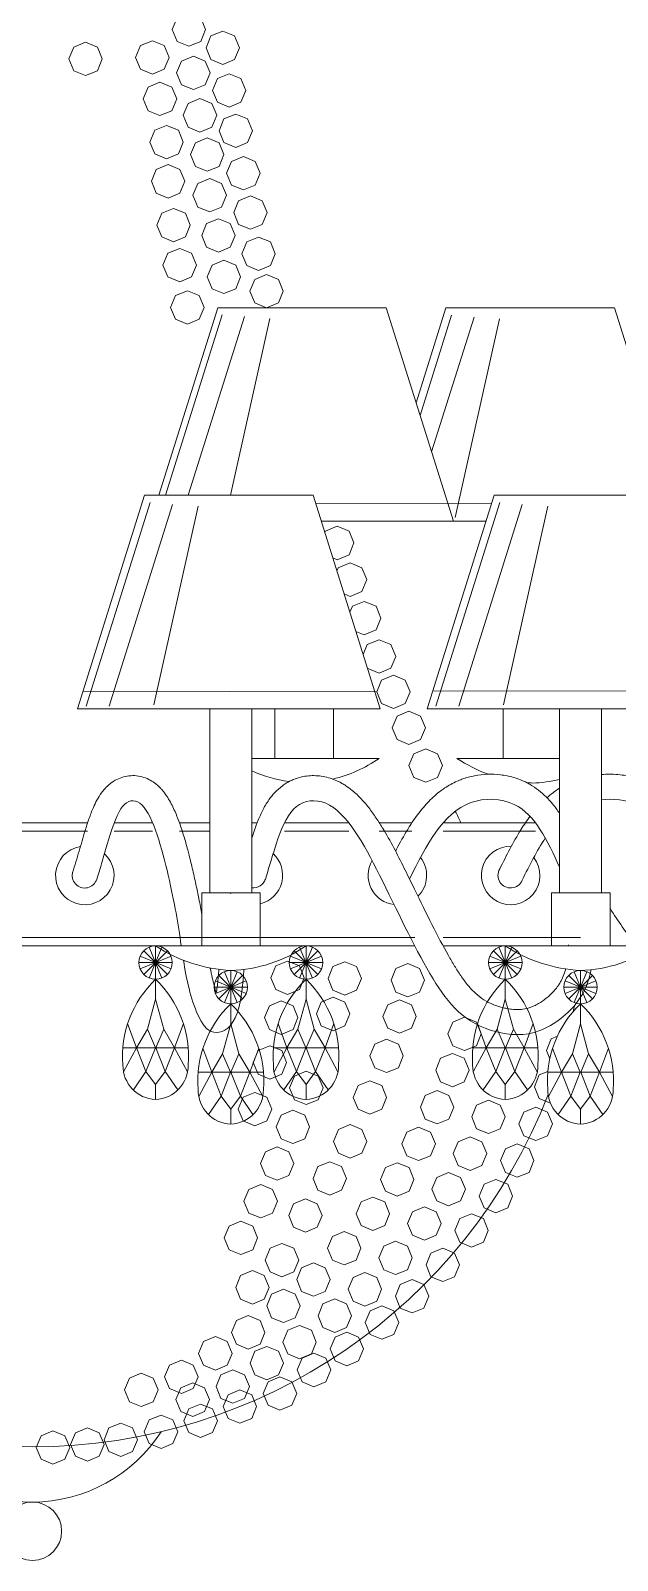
# Model space of a CAD drawing. Header units: inches. Extents: x 193287 to 241687, y 437648 to 550079.
# Drawn here: x 234462.5 to 234532.7, y 462813.8 to 462996.9 of the extents above; entities that cross this region are included whole.
import ezdxf

# ---------------------------------------------------------------- set-up
doc = ezdxf.new("R2010")
doc.units = ezdxf.units.IN
doc.header["$MEASUREMENT"] = 0
doc.linetypes.add('HIDDEN', pattern=[0.375, 0.25, -0.125])
doc.layers.add('CQ SPOT DETAIL DIMENSION', color=9, linetype='Continuous')
doc.layers.add('E-LITE-FIXT-NORM-CEILING', color=3, linetype='Continuous')
doc.layers.add('Glass', color=4, linetype='Continuous', lineweight=0)

# ---------------------------------------------------------------- blocks, each defined once
blk = doc.blocks.new('crystal ch 21')
at = {"layer": 'Glass', "color": 193, "lineweight": 0}
for p, q in [((38475.85, 39559.93), (38455.54, 39624.53)), ((38481.35, 39577.42), (38466.25, 39625.44)), ((38592.27, 39539.23), (38565.39, 39624.71)), ((38603.27, 39539.23), (38576.11, 39625.62)), ((38464.55, 39528.54), (38443.33, 39623.63)), ((38572.06, 39539.23), (38553.19, 39623.82)), ((38441.43, 39438.82), (38420.22, 39533.91)), ((38462.8, 39438.22), (38432.42, 39534.8)), ((38473.77, 39438.3), (38443.13, 39535.71)), ((38447.09, 39535.22), (38531.26, 39535.16)), ((38608.81, 39438.82), (38587.59, 39533.91)), ((38630.17, 39438.22), (38599.8, 39534.8)), ((38641.15, 39438.3), (38610.51, 39535.71)), ((38179.6, 39445.68), (38475.33, 39445.43)), ((38502.08, 39445.09), (38642.71, 39445.43)), ((38433.18, 39312.41), (38447.96, 39318.53)), ((38447.96, 39312.41), (38433.18, 39318.53)), ((38447.96, 39318.53), (38433.18, 39312.41)), ((38433.18, 39318.53), (38447.96, 39312.41)), ((38434.91, 39309.81), (38446.23, 39321.13)), ((38446.23, 39309.81), (38434.91, 39321.13)), ((38446.23, 39321.13), (38434.91, 39309.81)), ((38434.91, 39321.13), (38446.23, 39309.81)), ((38437.51, 39308.08), (38443.63, 39322.86)), ((38443.63, 39308.08), (38437.51, 39322.86)), ((38443.63, 39322.86), (38437.51, 39308.08)), ((38437.51, 39322.86), (38443.63, 39308.08)), ((38440.57, 39307.47), (38440.57, 39323.47)), ((38440.57, 39323.47), (38440.57, 39307.47)), ((38528.56, 39312.41), (38543.34, 39318.53)), ((38543.34, 39312.41), (38528.56, 39318.53)), ((38543.34, 39318.53), (38528.56, 39312.41)), ((38528.56, 39318.53), (38543.34, 39312.41)), ((38530.29, 39309.81), (38541.61, 39321.13)), ((38541.61, 39309.81), (38530.29, 39321.13)), ((38541.61, 39321.13), (38530.29, 39309.81)), ((38530.29, 39321.13), (38541.61, 39309.81)), ((38532.89, 39308.08), (38539.01, 39322.86)), ((38539.01, 39308.08), (38532.89, 39322.86)), ((38539.01, 39322.86), (38532.89, 39308.08)), ((38532.89, 39322.86), (38539.01, 39308.08)), ((38535.95, 39307.47), (38535.95, 39323.47)), ((38535.95, 39323.47), (38535.95, 39307.47)), ((38600.56, 39312.41), (38615.34, 39318.53)), ((38615.34, 39312.41), (38600.56, 39318.53)), ((38615.34, 39318.53), (38600.56, 39312.41)), ((38600.56, 39318.53), (38615.34, 39312.41)), ((38602.29, 39309.81), (38613.61, 39321.13)), ((38613.61, 39309.81), (38602.29, 39321.13)), ((38613.61, 39321.13), (38602.29, 39309.81)), ((38602.29, 39321.13), (38613.61, 39309.81)), ((38604.89, 39308.08), (38611.01, 39322.86)), ((38611.01, 39308.08), (38604.89, 39322.86)), ((38611.01, 39322.86), (38604.89, 39308.08)), ((38604.89, 39322.86), (38611.01, 39308.08)), ((38607.95, 39307.47), (38607.95, 39323.47)), ((38607.95, 39323.47), (38607.95, 39307.47)), ((38398.91, 39298.04), (38410.23, 39309.35)), ((38410.23, 39298.04), (38398.91, 39309.35)), ((38410.23, 39309.35), (38398.91, 39298.04)), ((38398.91, 39309.35), (38410.23, 39298.04)), ((38401.51, 39296.3), (38407.63, 39311.08)), ((38407.63, 39296.3), (38401.51, 39311.08)), ((38407.63, 39311.08), (38401.51, 39296.3)), ((38401.51, 39311.08), (38407.63, 39296.3)), ((38404.57, 39295.69), (38404.57, 39311.69)), ((38404.57, 39311.69), (38404.57, 39295.69)), ((38432.57, 39315.47), (38448.57, 39315.47)), ((38448.57, 39315.47), (38432.57, 39315.47)), ((38527.95, 39315.47), (38543.95, 39315.47)), ((38543.95, 39315.47), (38527.95, 39315.47)), ((38566.29, 39298.04), (38577.61, 39309.35)), ((38577.61, 39298.04), (38566.29, 39309.35)), ((38577.61, 39309.35), (38566.29, 39298.04)), ((38566.29, 39309.35), (38577.61, 39298.04)), ((38568.89, 39296.3), (38575.01, 39311.08)), ((38575.01, 39296.3), (38568.89, 39311.08)), ((38575.01, 39311.08), (38568.89, 39296.3)), ((38568.89, 39311.08), (38575.01, 39296.3)), ((38571.95, 39295.69), (38571.95, 39311.69)), ((38571.95, 39311.69), (38571.95, 39295.69)), ((38599.95, 39315.47), (38615.95, 39315.47)), ((38615.95, 39315.47), (38599.95, 39315.47)), ((38396.57, 39303.69), (38412.57, 39303.69)), ((38412.57, 39303.69), (38396.57, 39303.69)), ((38397.18, 39300.63), (38411.96, 39306.75)), ((38411.96, 39300.63), (38397.18, 39306.75)), ((38411.96, 39306.75), (38397.18, 39300.63)), ((38397.18, 39306.75), (38411.96, 39300.63)), ((38563.95, 39303.69), (38579.95, 39303.69)), ((38579.95, 39303.69), (38563.95, 39303.69)), ((38564.56, 39300.63), (38579.34, 39306.75)), ((38579.34, 39300.63), (38564.56, 39306.75)), ((38579.34, 39306.75), (38564.56, 39300.63)), ((38564.56, 39306.75), (38579.34, 39300.63)), ((38424.83, 39274.7), (38441.58, 39274.7)), ((38456.31, 39274.7), (38439.57, 39274.7)), ((38520.21, 39274.7), (38536.95, 39274.7)), ((38551.69, 39274.7), (38534.94, 39274.7)), ((38592.21, 39274.7), (38608.95, 39274.7)), ((38623.69, 39274.7), (38606.94, 39274.7)), ((38388.83, 39262.92), (38405.58, 39262.92)), ((38420.31, 39262.92), (38403.57, 39262.92)), ((38556.21, 39262.92), (38572.95, 39262.92)), ((38587.69, 39262.92), (38570.94, 39262.92))]:
    blk.add_line(p, q, dxfattribs=at)
for points in [[(38591.99, 39770.16), (38597.65, 39767.82), (38599.99, 39762.16), (38597.65, 39756.5), (38591.99, 39754.16), (38586.33, 39756.5), (38583.99, 39762.16), (38586.33, 39767.82)], [(38575.8, 39761.43), (38581.45, 39759.09), (38583.8, 39753.43), (38581.45, 39747.77), (38575.8, 39745.43), (38570.14, 39747.77), (38567.8, 39753.43), (38570.14, 39759.09)], [(38609.48, 39756.8), (38615.14, 39754.46), (38617.48, 39748.8), (38615.14, 39743.15), (38609.48, 39740.8), (38603.83, 39743.15), (38601.48, 39748.8), (38603.83, 39754.46)], [(38641.47, 39756.14), (38647.12, 39753.79), (38649.47, 39748.14), (38647.12, 39742.48), (38641.47, 39740.14), (38635.81, 39742.48), (38633.47, 39748.14), (38635.81, 39753.79)], [(38589.85, 39749.39), (38595.51, 39747.05), (38597.85, 39741.39), (38595.51, 39735.73), (38589.85, 39733.39), (38584.2, 39735.73), (38581.85, 39741.39), (38584.2, 39747.05)], [(38572.71, 39741.02), (38578.37, 39738.68), (38580.71, 39733.02), (38578.37, 39727.36), (38572.71, 39725.02), (38567.06, 39727.36), (38564.71, 39733.02), (38567.06, 39738.68)], [(38605.83, 39736.97), (38611.48, 39734.63), (38613.83, 39728.97), (38611.48, 39723.31), (38605.83, 39720.97), (38600.17, 39723.31), (38597.83, 39728.97), (38600.17, 39734.63)], [(38586.69, 39729.1), (38592.35, 39726.76), (38594.69, 39721.1), (38592.35, 39715.44), (38586.69, 39713.1), (38581.04, 39715.44), (38578.69, 39721.1), (38581.04, 39726.76)], [(38569.54, 39721.69), (38575.2, 39719.35), (38577.54, 39713.69), (38575.2, 39708.04), (38569.54, 39705.69), (38563.88, 39708.04), (38561.54, 39713.69), (38563.88, 39719.35)], [(38602.68, 39716.28), (38608.33, 39713.94), (38610.68, 39708.28), (38608.33, 39702.63), (38602.68, 39700.28), (38597.02, 39702.63), (38594.68, 39708.28), (38597.02, 39713.94)], [(38583.23, 39710.31), (38588.89, 39707.97), (38591.23, 39702.31), (38588.89, 39696.65), (38583.23, 39694.31), (38577.58, 39696.65), (38575.23, 39702.31), (38577.58, 39707.97)], [(38565.94, 39701.38), (38571.59, 39699.03), (38573.94, 39693.38), (38571.59, 39687.72), (38565.94, 39685.38), (38560.28, 39687.72), (38557.94, 39693.38), (38560.28, 39699.03)], [(38601.94, 39697.51), (38607.6, 39695.17), (38609.94, 39689.51), (38607.6, 39683.85), (38601.94, 39681.51), (38596.28, 39683.85), (38593.94, 39689.51), (38596.28, 39695.17)], [(38582.05, 39690.87), (38587.7, 39688.53), (38590.05, 39682.87), (38587.7, 39677.21), (38582.05, 39674.87), (38576.39, 39677.21), (38574.05, 39682.87), (38576.39, 39688.53)], [(38562.52, 39682.57), (38568.18, 39680.23), (38570.52, 39674.57), (38568.18, 39668.91), (38562.52, 39666.57), (38556.86, 39668.91), (38554.52, 39674.57), (38556.86, 39680.23)], [(38599.36, 39676.53), (38605.02, 39674.18), (38607.36, 39668.53), (38605.02, 39662.87), (38599.36, 39660.53), (38593.7, 39662.87), (38591.36, 39668.53), (38593.7, 39674.18)], [(38577.88, 39671.59), (38583.54, 39669.24), (38585.88, 39663.59), (38583.54, 39657.93), (38577.88, 39655.59), (38572.23, 39657.93), (38569.88, 39663.59), (38572.23, 39669.24)], [(38558.64, 39662.81), (38564.3, 39660.47), (38566.64, 39654.81), (38564.3, 39649.15), (38558.64, 39646.81), (38552.99, 39649.15), (38550.64, 39654.81), (38552.99, 39660.47)], [(38596.41, 39657.38), (38602.07, 39655.04), (38604.41, 39649.38), (38602.07, 39643.73), (38596.41, 39641.38), (38590.76, 39643.73), (38588.41, 39649.38), (38590.76, 39655.04)], [(38575.23, 39651.73), (38580.89, 39649.39), (38583.23, 39643.73), (38580.89, 39638.08), (38575.23, 39635.73), (38569.58, 39638.08), (38567.23, 39643.73), (38569.58, 39649.39)], [(38554.82, 39644.91), (38560.48, 39642.56), (38562.82, 39636.91), (38560.48, 39631.25), (38554.82, 39628.91), (38549.16, 39631.25), (38546.82, 39636.91), (38549.16, 39642.56)], [(38592.73, 39637.14), (38598.39, 39634.79), (38600.73, 39629.14), (38598.39, 39623.48), (38592.73, 39621.14), (38587.07, 39623.48), (38584.73, 39629.14), (38587.07, 39634.79)], [(38494.08, 39453.09), (38499.74, 39450.74), (38502.08, 39445.09), (38499.74, 39439.43), (38494.08, 39437.09), (38488.42, 39439.43), (38486.08, 39445.09), (38488.42, 39450.74)], [(38414.57, 39437.03), (38394.57, 39437.03), (38394.57, 39348.88), (38414.57, 39348.88)], [(38486.73, 39435.85), (38492.39, 39433.51), (38494.73, 39427.85), (38492.39, 39422.2), (38486.73, 39419.85), (38481.08, 39422.2), (38478.73, 39427.85), (38481.08, 39433.51)], [(38581.95, 39437.03), (38561.95, 39437.03), (38561.95, 39348.88), (38581.95, 39348.88)], [(38478.67, 39417.78), (38484.32, 39415.44), (38486.67, 39409.78), (38484.32, 39404.12), (38478.67, 39401.78), (38473.01, 39404.12), (38470.67, 39409.78), (38473.01, 39415.44)], [(38418.46, 39348.88), (38390.46, 39348.88), (38390.46, 39323.47), (38418.46, 39323.47)], [(38585.84, 39348.88), (38557.84, 39348.88), (38557.84, 39323.47), (38585.84, 39323.47)], [(38487.26, 39315.02), (38492.92, 39312.68), (38495.26, 39307.02), (38492.92, 39301.36), (38487.26, 39299.02), (38481.61, 39301.36), (38479.26, 39307.02), (38481.61, 39312.68)], [(38517.39, 39315.86), (38523.05, 39313.51), (38525.39, 39307.86), (38523.05, 39302.2), (38517.39, 39299.86), (38511.73, 39302.2), (38509.39, 39307.86), (38511.73, 39313.51)], [(38544.75, 39316.19), (38550.41, 39313.85), (38552.75, 39308.19), (38550.41, 39302.53), (38544.75, 39300.19), (38539.1, 39302.53), (38536.75, 39308.19), (38539.1, 39313.85)], [(38491.16, 39297.66), (38496.82, 39295.31), (38499.16, 39289.66), (38496.82, 39284), (38491.16, 39281.66), (38485.51, 39284), (38483.16, 39289.66), (38485.51, 39295.31)], [(38522.97, 39298.86), (38528.62, 39296.52), (38530.97, 39290.86), (38528.62, 39285.2), (38522.97, 39282.86), (38517.31, 39285.2), (38514.97, 39290.86), (38517.31, 39296.52)], [(38547.79, 39297.11), (38553.45, 39294.77), (38555.79, 39289.11), (38553.45, 39283.46), (38547.79, 39281.11), (38542.13, 39283.46), (38539.79, 39289.11), (38542.13, 39294.77)], [(38460.07, 39289.31), (38465.73, 39286.96), (38468.07, 39281.31), (38465.73, 39275.65), (38460.07, 39273.31), (38454.42, 39275.65), (38452.07, 39281.31), (38454.42, 39286.96)], [(38497.41, 39278.8), (38503.07, 39276.46), (38505.41, 39270.8), (38503.07, 39265.15), (38497.41, 39262.8), (38491.76, 39265.15), (38489.41, 39270.8), (38491.76, 39276.46)], [(38553.21, 39275.65), (38558.87, 39273.31), (38561.21, 39267.65), (38558.87, 39262), (38553.21, 39259.65), (38547.56, 39262), (38545.21, 39267.65), (38547.56, 39273.31)], [(38465.86, 39271.97), (38471.51, 39269.63), (38473.86, 39263.97), (38471.51, 39258.31), (38465.86, 39255.97), (38460.2, 39258.31), (38457.86, 39263.97), (38460.2, 39269.63)], [(38505.39, 39258.88), (38511.05, 39256.54), (38513.39, 39250.88), (38511.05, 39245.23), (38505.39, 39242.88), (38499.73, 39245.23), (38497.39, 39250.88), (38499.73, 39256.54)], [(38535.8, 39263.47), (38541.46, 39261.12), (38543.8, 39255.47), (38541.46, 39249.81), (38535.8, 39247.47), (38530.14, 39249.81), (38527.8, 39255.47), (38530.14, 39261.12)], [(38473.21, 39254.22), (38478.87, 39251.87), (38481.21, 39246.22), (38478.87, 39240.56), (38473.21, 39238.22), (38467.55, 39240.56), (38465.21, 39246.22), (38467.55, 39251.87)], [(38560.37, 39253.33), (38566.03, 39250.98), (38568.37, 39245.33), (38566.03, 39239.67), (38560.37, 39237.33), (38554.72, 39239.67), (38552.37, 39245.33), (38554.72, 39250.98)], [(38426.02, 39246.25), (38431.68, 39243.9), (38434.02, 39238.25), (38431.68, 39232.59), (38426.02, 39230.25), (38420.36, 39232.59), (38418.02, 39238.25), (38420.36, 39243.9)], [(38448.62, 39249.57), (38454.28, 39247.22), (38456.62, 39241.57), (38454.28, 39235.91), (38448.62, 39233.57), (38442.96, 39235.91), (38440.62, 39241.57), (38442.96, 39247.22)], [(38542.21, 39244.8), (38547.87, 39242.45), (38550.21, 39236.8), (38547.87, 39231.14), (38542.21, 39228.8), (38536.56, 39231.14), (38534.21, 39236.8), (38536.56, 39242.45)], [(38482.05, 39236.65), (38487.71, 39234.3), (38490.05, 39228.65), (38487.71, 39222.99), (38482.05, 39220.65), (38476.4, 39222.99), (38474.05, 39228.65), (38476.4, 39234.3)], [(38514.82, 39237.88), (38520.47, 39235.53), (38522.82, 39229.88), (38520.47, 39224.22), (38514.82, 39221.88), (38509.16, 39224.22), (38506.82, 39229.88), (38509.16, 39235.53)], [(38434.86, 39228.68), (38440.52, 39226.33), (38442.86, 39220.68), (38440.52, 39215.02), (38434.86, 39212.68), (38429.2, 39215.02), (38426.86, 39220.68), (38429.2, 39226.33)], [(38457.46, 39232), (38463.12, 39229.66), (38465.46, 39224), (38463.12, 39218.34), (38457.46, 39216), (38451.8, 39218.34), (38449.46, 39224), (38451.8, 39229.66)], [(38549.75, 39227.24), (38555.4, 39224.9), (38557.75, 39219.24), (38555.4, 39213.58), (38549.75, 39211.24), (38544.09, 39213.58), (38541.75, 39219.24), (38544.09, 39224.9)], [(38467.68, 39214.98), (38473.34, 39212.63), (38475.68, 39206.98), (38473.34, 39201.32), (38467.68, 39198.98), (38462.02, 39201.32), (38459.68, 39206.98), (38462.02, 39212.63)], [(38492.28, 39219.63), (38497.93, 39217.28), (38500.28, 39211.63), (38497.93, 39205.97), (38492.28, 39203.63), (38486.62, 39205.97), (38484.28, 39211.63), (38486.62, 39217.28)], [(38524.6, 39220.13), (38530.26, 39217.78), (38532.6, 39212.13), (38530.26, 39206.47), (38524.6, 39204.13), (38518.95, 39206.47), (38516.6, 39212.13), (38518.95, 39217.78)], [(38445.08, 39211.66), (38450.74, 39209.31), (38453.08, 39203.66), (38450.74, 39198), (38445.08, 39195.66), (38439.43, 39198), (38437.08, 39203.66), (38439.43, 39209.31)], [(38557.64, 39209.19), (38563.3, 39206.84), (38565.64, 39201.19), (38563.3, 39195.53), (38557.64, 39193.19), (38551.98, 39195.53), (38549.64, 39201.19), (38551.98, 39206.84)], [(38503.91, 39203.21), (38509.56, 39200.86), (38511.91, 39195.21), (38509.56, 39189.55), (38503.91, 39187.21), (38498.25, 39189.55), (38495.91, 39195.21), (38498.25, 39200.86)], [(38536.21, 39202.38), (38541.86, 39200.04), (38544.21, 39194.38), (38541.86, 39188.72), (38536.21, 39186.38), (38530.55, 39188.72), (38528.21, 39194.38), (38530.55, 39200.04)], [(38456.71, 39195.24), (38462.37, 39192.89), (38464.71, 39187.24), (38462.37, 39181.58), (38456.71, 39179.24), (38451.06, 39181.58), (38448.71, 39187.24), (38451.06, 39192.89)], [(38479.31, 39198.56), (38484.97, 39196.21), (38487.31, 39190.56), (38484.97, 39184.9), (38479.31, 39182.56), (38473.66, 39184.9), (38471.31, 39190.56), (38473.66, 39196.21)], [(38517.67, 39186.7), (38523.32, 39184.36), (38525.67, 39178.7), (38523.32, 39173.05), (38517.67, 39170.7), (38512.01, 39173.05), (38509.67, 39178.7), (38512.01, 39184.36)], [(38567.11, 39191.66), (38572.77, 39189.32), (38575.11, 39183.66), (38572.77, 39178), (38567.11, 39175.66), (38561.46, 39178), (38559.11, 39183.66), (38561.46, 39189.32)], [(38470.47, 39178.73), (38476.13, 39176.39), (38478.47, 39170.73), (38476.13, 39165.08), (38470.47, 39162.73), (38464.82, 39165.08), (38462.47, 39170.73), (38464.82, 39176.39)], [(38493.07, 39182.05), (38498.73, 39179.71), (38501.07, 39174.05), (38498.73, 39168.4), (38493.07, 39166.05), (38487.41, 39168.4), (38485.07, 39174.05), (38487.41, 39179.71)], [(38547.44, 39181.01), (38553.1, 39178.67), (38555.44, 39173.01), (38553.1, 39167.35), (38547.44, 39165.01), (38541.79, 39167.35), (38539.44, 39173.01), (38541.79, 39178.67)], [(38532.38, 39171.69), (38538.03, 39169.34), (38540.38, 39163.69), (38538.03, 39158.03), (38532.38, 39155.69), (38526.72, 39158.03), (38524.38, 39163.69), (38526.72, 39169.34)], [(38485.18, 39163.72), (38490.84, 39161.38), (38493.18, 39155.72), (38490.84, 39150.06), (38485.18, 39147.72), (38479.53, 39150.06), (38477.18, 39155.72), (38479.53, 39161.38)], [(38507.78, 39167.04), (38513.44, 39164.7), (38515.78, 39159.04), (38513.44, 39153.38), (38507.78, 39151.04), (38502.13, 39153.38), (38499.78, 39159.04), (38502.13, 39164.7)], [(38561.58, 39167.97), (38567.24, 39165.63), (38569.58, 39159.97), (38567.24, 39154.32), (38561.58, 39151.97), (38555.93, 39154.32), (38553.58, 39159.97), (38555.93, 39165.63)], [(38546.77, 39159.07), (38552.43, 39156.72), (38554.77, 39151.07), (38552.43, 39145.41), (38546.77, 39143.07), (38541.11, 39145.41), (38538.77, 39151.07), (38541.11, 39156.72)], [(38499.58, 39151.1), (38505.24, 39148.76), (38507.58, 39143.1), (38505.24, 39137.44), (38499.58, 39135.1), (38493.92, 39137.44), (38491.58, 39143.1), (38493.92, 39148.76)], [(38522.18, 39154.42), (38527.83, 39152.08), (38530.18, 39146.42), (38527.83, 39140.76), (38522.18, 39138.42), (38516.52, 39140.76), (38514.18, 39146.42), (38516.52, 39152.08)], [(38539.01, 39141.79), (38544.66, 39139.45), (38547.01, 39133.79), (38544.66, 39128.13), (38539.01, 39125.79), (38533.35, 39128.13), (38531.01, 39133.79), (38533.35, 39139.45)], [(38563.6, 39146.44), (38569.26, 39144.09), (38571.6, 39138.44), (38569.26, 39132.78), (38563.6, 39130.44), (38557.94, 39132.78), (38555.6, 39138.44), (38557.94, 39144.09)], [(38516.41, 39138.47), (38522.06, 39136.12), (38524.41, 39130.47), (38522.06, 39124.81), (38516.41, 39122.47), (38510.75, 39124.81), (38508.41, 39130.47), (38510.75, 39136.12)], [(38579.33, 39136.38), (38584.98, 39134.04), (38587.33, 39128.38), (38584.98, 39122.72), (38579.33, 39120.38), (38573.67, 39122.72), (38571.33, 39128.38), (38573.67, 39134.04)], [(38532.13, 39128.41), (38537.79, 39126.07), (38540.13, 39120.41), (38537.79, 39114.75), (38532.13, 39112.41), (38526.48, 39114.75), (38524.13, 39120.41), (38526.48, 39126.07)], [(38554.73, 39131.73), (38560.39, 39129.39), (38562.73, 39123.73), (38560.39, 39118.07), (38554.73, 39115.73), (38549.08, 39118.07), (38546.73, 39123.73), (38549.08, 39129.39)], [(38571.01, 39120.49), (38576.67, 39118.14), (38579.01, 39112.49), (38576.67, 39106.83), (38571.01, 39104.49), (38565.36, 39106.83), (38563.01, 39112.49), (38565.36, 39118.14)], [(38595.61, 39125.14), (38601.26, 39122.79), (38603.61, 39117.14), (38601.26, 39111.48), (38595.61, 39109.14), (38589.95, 39111.48), (38587.61, 39117.14), (38589.95, 39122.79)], [(38614.78, 39118.86), (38620.44, 39116.52), (38622.78, 39110.86), (38620.44, 39105.2), (38614.78, 39102.86), (38609.13, 39105.2), (38606.78, 39110.86), (38609.13, 39116.52)], [(38548.41, 39117.17), (38554.07, 39114.82), (38556.41, 39109.17), (38554.07, 39103.51), (38548.41, 39101.17), (38542.76, 39103.51), (38540.41, 39109.17), (38542.76, 39114.82)], [(38590.19, 39114.21), (38595.85, 39111.87), (38598.19, 39106.21), (38595.85, 39100.56), (38590.19, 39098.21), (38584.53, 39100.56), (38582.19, 39106.21), (38584.53, 39111.87)], [(38567.59, 39110.89), (38573.25, 39108.55), (38575.59, 39102.89), (38573.25, 39097.24), (38567.59, 39094.89), (38561.93, 39097.24), (38559.59, 39102.89), (38561.93, 39108.55)], [(38586.37, 39104.11), (38592.03, 39101.77), (38594.37, 39096.11), (38592.03, 39090.45), (38586.37, 39088.11), (38580.71, 39090.45), (38578.37, 39096.11), (38580.71, 39101.77)], [(38605.33, 39098.83), (38610.98, 39096.49), (38613.33, 39090.83), (38610.98, 39085.17), (38605.33, 39082.83), (38599.67, 39085.17), (38597.33, 39090.83), (38599.67, 39096.49)], [(38624.58, 39094.98), (38630.24, 39092.64), (38632.58, 39086.98), (38630.24, 39081.32), (38624.58, 39078.98), (38618.92, 39081.32), (38616.58, 39086.98), (38618.92, 39092.64)], [(38640.6, 39092.74), (38646.25, 39090.4), (38648.6, 39084.74), (38646.25, 39079.08), (38640.6, 39076.74), (38634.94, 39079.08), (38632.6, 39084.74), (38634.94, 39090.4)], [(38657.04, 39091.3), (38662.69, 39088.96), (38665.04, 39083.3), (38662.69, 39077.65), (38657.04, 39075.3), (38651.38, 39077.65), (38649.04, 39083.3), (38651.38, 39088.96)]]:
    blk.add_lwpolyline(points, close=True, dxfattribs=at)
for points in [[(38361.24, 39526.76), (38356.14, 39526.76), (38388.28, 39628.95), (38388.28, 39628.95), (38468.95, 39628.95), (38483.25, 39583.47)], [(38606.44, 39539.23), (38578.22, 39628.95), (38497.56, 39628.95), (38465.42, 39526.76), (38528.62, 39526.76)], [(38476.12, 39437.03), (38333.03, 39437.03), (38365.17, 39539.23), (38365.17, 39539.23), (38445.83, 39539.23), (38477.97, 39437.03), (38334.88, 39437.03)], [(38643.49, 39437.03), (38500.4, 39437.03), (38532.54, 39539.23), (38532.54, 39539.23), (38613.21, 39539.23), (38645.35, 39437.03), (38502.26, 39437.03)], [(38499.23, 39526.76), (38449.75, 39526.76)], [(38501.09, 39526.76), (38449.75, 39526.76)], [(38523.1, 39509.21), (38521.02, 39508.35), (38515.37, 39510.7), (38513.02, 39516.35), (38515.37, 39522.01), (38521.02, 39524.35), (38526.68, 39522.01), (38526.93, 39521.4)], [(38517.68, 39491.96), (38514.89, 39490.81), (38509.24, 39493.15), (38506.89, 39498.81), (38509.24, 39504.47), (38514.89, 39506.81), (38520.55, 39504.47), (38521.15, 39503.01)], [(38512.03, 39474.01), (38508.11, 39472.39), (38502.45, 39474.73), (38500.11, 39480.39), (38502.45, 39486.04), (38508.11, 39488.39), (38513.76, 39486.04), (38514.93, 39483.23)], [(38506.64, 39456.37), (38500.98, 39454.02), (38495.32, 39456.37), (38492.98, 39462.02), (38495.32, 39467.68), (38500.98, 39470.02), (38506.64, 39467.68), (38508.57, 39463.01)], [(38414.57, 39413.19), (38441.58, 39413.19), (38441.58, 39437.03)], [(38522.85, 39437.03), (38522.85, 39413.19), (38550.85, 39413.19), (38550.85, 39437.03)], [(38463.69, 39413.19), (38414.57, 39413.19)], [(38470.26, 39382.42), (38426.14, 39382.42)], [(38500.86, 39382.42), (38485.26, 39382.42)], [(38546.23, 39382.42), (38515.52, 39382.42)], [(38561.95, 39382.42), (38559.33, 39382.42)], [(38596.54, 39382.42), (38581.95, 39382.42)], [(38627.73, 39382.42), (38609.41, 39382.42)], [(38666.86, 39382.42), (38640.45, 39382.42)], [(38666.86, 39382.42), (38693.27, 39382.42)], [(38470.26, 39378.42), (38426.14, 39378.42)], [(38500.86, 39378.42), (38485.26, 39378.42)], [(38546.23, 39378.42), (38515.52, 39378.42)], [(38596.54, 39378.42), (38581.95, 39378.42)], [(38627.73, 39378.42), (38609.41, 39378.42)], [(38666.86, 39378.42), (38640.45, 39378.42)], [(38666.86, 39378.42), (38693.27, 39378.42)], [(38404.57, 39327.47), (38470.35, 39327.47)], [(38483.92, 39327.47), (38666.86, 39327.47)], [(38849.79, 39327.47), (38666.86, 39327.47)], [(38404.57, 39323.47), (38470.35, 39323.47)], [(38483.92, 39323.47), (38666.86, 39323.47)], [(38849.79, 39323.47), (38666.86, 39323.47)], [(38440.57, 39249.85), (38440.57, 39257.07), (38435.98, 39263.33), (38431.46, 39274.7), (38427.21, 39286.24), (38431.46, 39274.7), (38436.68, 39283.63), (38440.57, 39297.92), (38440.57, 39307.47), (38440.57, 39297.92), (38436.68, 39283.63), (38440.48, 39274.7), (38435.98, 39263.33), (38429.94, 39254.48), (38435.98, 39263.33), (38431.46, 39274.7), (38425.26, 39263.1), (38431.46, 39274.7), (38424.83, 39274.7), (38440.48, 39274.7)], [(38440.57, 39249.85), (38440.57, 39257.07), (38445.16, 39263.33), (38449.69, 39274.7), (38453.93, 39286.24), (38449.69, 39274.7), (38444.46, 39283.63), (38440.57, 39297.92), (38440.57, 39307.47), (38440.57, 39297.92), (38444.46, 39283.63), (38440.67, 39274.7), (38445.16, 39263.33), (38451.2, 39254.48), (38445.16, 39263.33), (38449.69, 39274.7), (38455.88, 39263.1), (38449.69, 39274.7), (38456.31, 39274.7), (38440.67, 39274.7)], [(38535.95, 39249.85), (38535.95, 39257.07), (38531.36, 39263.33), (38526.83, 39274.7), (38522.59, 39286.24), (38526.83, 39274.7), (38532.06, 39283.63), (38535.95, 39297.92), (38535.95, 39307.47), (38535.95, 39297.92), (38532.06, 39283.63), (38535.85, 39274.7), (38531.36, 39263.33), (38525.32, 39254.48), (38531.36, 39263.33), (38526.83, 39274.7), (38520.64, 39263.1), (38526.83, 39274.7), (38520.21, 39274.7), (38535.85, 39274.7)], [(38535.95, 39249.85), (38535.95, 39257.07), (38540.54, 39263.33), (38545.06, 39274.7), (38549.31, 39286.24), (38545.06, 39274.7), (38539.84, 39283.63), (38535.95, 39297.92), (38535.95, 39307.47), (38535.95, 39297.92), (38539.84, 39283.63), (38536.04, 39274.7), (38540.54, 39263.33), (38546.58, 39254.48), (38540.54, 39263.33), (38545.06, 39274.7), (38551.26, 39263.1), (38545.06, 39274.7), (38551.69, 39274.7), (38536.04, 39274.7)], [(38607.95, 39249.85), (38607.95, 39257.07), (38603.36, 39263.33), (38598.83, 39274.7), (38594.59, 39286.24), (38598.83, 39274.7), (38604.06, 39283.63), (38607.95, 39297.92), (38607.95, 39307.47), (38607.95, 39297.92), (38604.06, 39283.63), (38607.85, 39274.7), (38603.36, 39263.33), (38597.32, 39254.48), (38603.36, 39263.33), (38598.83, 39274.7), (38592.64, 39263.1), (38598.83, 39274.7), (38592.21, 39274.7), (38607.85, 39274.7)], [(38607.95, 39249.85), (38607.95, 39257.07), (38612.54, 39263.33), (38617.06, 39274.7), (38621.31, 39286.24), (38617.06, 39274.7), (38611.84, 39283.63), (38607.95, 39297.92), (38607.95, 39307.47), (38607.95, 39297.92), (38611.84, 39283.63), (38608.04, 39274.7), (38612.54, 39263.33), (38618.58, 39254.48), (38612.54, 39263.33), (38617.06, 39274.7), (38623.26, 39263.1), (38617.06, 39274.7), (38623.69, 39274.7), (38608.04, 39274.7)], [(38404.57, 39238.08), (38404.57, 39245.3), (38399.98, 39251.56), (38395.46, 39262.92), (38391.21, 39274.47), (38395.46, 39262.92), (38400.68, 39271.85), (38404.57, 39286.14), (38404.57, 39295.69), (38404.57, 39286.14), (38400.68, 39271.85), (38404.48, 39262.92), (38399.98, 39251.56), (38393.94, 39242.7), (38399.98, 39251.56), (38395.46, 39262.92), (38389.26, 39251.32), (38395.46, 39262.92), (38388.83, 39262.92), (38404.48, 39262.92)], [(38404.57, 39238.08), (38404.57, 39245.3), (38409.16, 39251.56), (38413.69, 39262.92), (38417.93, 39274.47), (38413.69, 39262.92), (38408.46, 39271.85), (38404.57, 39286.14), (38404.57, 39295.69), (38404.57, 39286.14), (38408.46, 39271.85), (38404.67, 39262.92), (38409.16, 39251.56), (38415.2, 39242.7), (38409.16, 39251.56), (38413.69, 39262.92), (38419.88, 39251.32), (38413.69, 39262.92), (38420.31, 39262.92), (38404.67, 39262.92)], [(38571.95, 39238.08), (38571.95, 39245.3), (38567.36, 39251.56), (38562.83, 39262.92), (38558.59, 39274.47), (38562.83, 39262.92), (38568.06, 39271.85), (38571.95, 39286.14), (38571.95, 39295.69), (38571.95, 39286.14), (38568.06, 39271.85), (38571.85, 39262.92), (38567.36, 39251.56), (38561.32, 39242.7), (38567.36, 39251.56), (38562.83, 39262.92), (38556.64, 39251.32), (38562.83, 39262.92), (38556.21, 39262.92), (38571.85, 39262.92)], [(38571.95, 39238.08), (38571.95, 39245.3), (38576.54, 39251.56), (38581.06, 39262.92), (38585.31, 39274.47), (38581.06, 39262.92), (38575.84, 39271.85), (38571.95, 39286.14), (38571.95, 39295.69), (38571.95, 39286.14), (38575.84, 39271.85), (38572.04, 39262.92), (38576.54, 39251.56), (38582.58, 39242.7), (38576.54, 39251.56), (38581.06, 39262.92), (38587.26, 39251.32), (38581.06, 39262.92), (38587.69, 39262.92), (38572.04, 39262.92)], [(38415.66, 39280.19), (38418.54, 39278.99), (38420.88, 39273.34), (38419.25, 39269.39)], [(38420.15, 39263.39), (38424.32, 39261.66), (38426.66, 39256), (38424.32, 39250.35), (38418.89, 39248.1)]]:
    blk.add_lwpolyline(points, dxfattribs=at)
for points in [[(38448.6, 39405.63, 0.058633), (38463.69, 39413.19)], [(38561.95, 39413.19), (38500.96, 39413.19, 0.090772), (38523.1, 39403.3, 0.090772)], [(38544.06, 39402.13, 0.064728), (38561.95, 39407.25)], [(38414.57, 39403.12, 0.049223), (38427.69, 39401.41, 0.009049), (38430.29, 39401.59, 0.009049)], [(38461.78, 39382.42, 0.00134), (38464.5, 39387.91, 0.00134)], [(38440.57, 39323.47), (38368.57, 39323.47, 0.143523), (38404.57, 39311.69, 0.133521), (38440.57, 39323.47, -0.755489)], [(38607.95, 39323.47), (38535.95, 39323.47, 0.143523), (38571.95, 39311.69, 0.119734)], [(38571.95, 39311.69, 0.133521), (38607.95, 39323.47)]]:
    blk.add_lwpolyline(points, format="xyb", dxfattribs=at)
for centre in [(38440.57, 39315.47), (38535.95, 39315.47), (38607.95, 39315.47), (38404.57, 39303.69), (38571.95, 39303.69)]:
    blk.add_circle(centre, 8, dxfattribs=at)
for centre, radius, start, end in [((38438.02, 39357.16), 14, 142.21185, 91.43958), ((38561.13, 39357.25), 14, 132.16114, 256.40879), ((38641.81, 39357.16), 14, 132.16114, 81.40402), ((38438.06, 39357.2), 6.02, 201.83079, 31.09348), ((38492.22, 39357.16), 14, 142.14272, 225.28616), ((38492.22, 39357.16), 14, 276.44234, 30.52455), ((38561.13, 39357.25), 6, 197.86033, 277.88337), ((38641.81, 39357.16), 6, 197.86033, 17.86035), ((38561.13, 39357.25), 14, 320.63013, 323.28311), ((38475.8, 39270.57), 51.02, 133.67185, 184.61894), ((38405.34, 39270.57), 51.02, 355.38106, 46.32815), ((38571.18, 39270.57), 51.02, 133.67185, 184.61894), ((38500.72, 39270.57), 51.02, 355.38106, 46.32815), ((38643.18, 39270.57), 51.02, 133.67185, 184.61894), ((38572.72, 39270.57), 51.02, 355.38106, 46.32815), ((38439.8, 39258.79), 51.02, 133.67185, 184.61894), ((38369.34, 39258.79), 51.02, 355.38106, 46.32815), ((38666.86, 39348.43), 264.85, 191.66254, 192.30985), ((38607.18, 39258.79), 51.02, 133.67185, 184.61894), ((38536.72, 39258.79), 51.02, 355.38106, 46.32815), ((38441.4, 39266.29), 16.46, 179.40321, 267.09837), ((38439.74, 39266.29), 16.46, 272.90163, 0.59679), ((38536.78, 39266.29), 16.46, 179.40321, 267.09837), ((38535.12, 39266.29), 16.46, 272.90163, 0.59679), ((38608.78, 39266.29), 16.46, 179.40321, 267.09837), ((38607.12, 39266.29), 16.46, 272.90163, 0.59679), ((38405.4, 39254.51), 16.46, 179.40321, 267.09837), ((38403.74, 39254.51), 16.46, 272.90163, 0.59679), ((38666.86, 39348.43), 264.85, 201.27032, 270), ((38572.78, 39254.51), 16.46, 179.40321, 267.09837), ((38571.12, 39254.51), 16.46, 272.90163, 0.59679), ((38666.86, 39348.43), 264.85, 270, 338.72968), ((38666.86, 39130.27), 73.08, 212.65687, 270), ((38666.86, 39130.27), 73.08, 270, 327.34313), ((38666.86, 39043.23), 13.96, 90, 270), ((38666.86, 39043.23), 13.96, 270, 90)]:
    blk.add_arc(centre, radius, start, end, dxfattribs=at)
for points, knots in [([(38394.57, 39405.5), (38393.32, 39405.59), (38392.06, 39405.64), (38388.06, 39405.64), (38385.31, 39405.42), (38379.87, 39404.48), (38377.17, 39403.77), (38373.7, 39402.47), (38372.87, 39402.12), (38371.24, 39401.38), (38370.44, 39400.98), (38368.12, 39399.73), (38366.64, 39398.81), (38363.21, 39396.36), (38361.35, 39394.75), (38357.93, 39391.36), (38356.38, 39389.58), (38353.52, 39385.91), (38352.22, 39384.02), (38349.8, 39380.2), (38348.68, 39378.26), (38345.99, 39373.27), (38344.52, 39370.22), (38342.42, 39365.69), (38341.72, 39364.16), (38340.57, 39361.59), (38340.09, 39360.53), (38338.69, 39357.42), (38337.76, 39355.38), (38335.91, 39351.36), (38334.98, 39349.39), (38332.19, 39343.58), (38330.33, 39339.85), (38326.42, 39332.51), (38324.38, 39328.92), (38321.84, 39324.83), (38321.4, 39324.15), (38320.96, 39323.47)], [70.229589, 70.229589, 70.229589, 70.229589, 73.668455, 73.668455, 81.160213, 81.160213, 88.651971, 88.651971, 91.042948, 91.042948, 93.433926, 93.433926, 98.215881, 98.215881, 105.233128, 105.233128, 112.250374, 112.250374, 119.267621, 119.267621, 126.284868, 126.284868, 137.262225, 137.262225, 142.940018, 142.940018, 146.987452, 146.987452, 155.082319, 155.082319, 163.177187, 163.177187, 179.366922, 179.366922, 196.479947, 196.479947, 199.989527, 199.989527, 199.989527, 199.989527]), ([(38561.95, 39374.96), (38561.11, 39377.59), (38560.22, 39380.17), (38558.49, 39384.54), (38557.7, 39386.35), (38555.9, 39389.91), (38554.89, 39391.66), (38552.84, 39394.57), (38551.9, 39395.75), (38549.77, 39398.03), (38548.58, 39399.12), (38546.66, 39400.55), (38546.04, 39400.97), (38544.78, 39401.74), (38544.14, 39402.09), (38542.85, 39402.73), (38542.19, 39403.02), (38540.18, 39403.81), (38538.81, 39404.21), (38535.09, 39404.95), (38532.72, 39405.08), (38528.03, 39404.71), (38525.71, 39404.21), (38522.47, 39403.08), (38521.5, 39402.68), (38519.93, 39401.93), (38519.33, 39401.61), (38518.15, 39400.95), (38517.57, 39400.6), (38515.9, 39399.5), (38514.84, 39398.72), (38512.24, 39396.59), (38510.77, 39395.18), (38508, 39392.21), (38506.7, 39390.65), (38504.23, 39387.42), (38503.05, 39385.75), (38500.77, 39382.32), (38499.68, 39380.56), (38496.76, 39375.65), (38495.01, 39372.44), (38491.65, 39366.02), (38490.04, 39362.81), (38486.96, 39356.59), (38485.47, 39353.55), (38481.1, 39344.63), (38478.34, 39338.97), (38472.97, 39328.34), (38470.36, 39323.38), (38466.79, 39317.09), (38465.81, 39315.42), (38463.85, 39312.21), (38462.88, 39310.7), (38460.74, 39307.53), (38459.55, 39305.94), (38457.17, 39303.07), (38455.96, 39301.8), (38453.46, 39299.54), (38452.17, 39298.54), (38449.36, 39296.77), (38447.84, 39295.99), (38445.5, 39295.06), (38444.86, 39294.82), (38443.52, 39294.39), (38442.82, 39294.18), (38441.71, 39293.9), (38441.33, 39293.8), (38440.58, 39293.63), (38440.2, 39293.55), (38439.06, 39293.33), (38438.3, 39293.22), (38436.31, 39292.99), (38435.09, 39292.94), (38432.71, 39293.04), (38431.55, 39293.19), (38429.88, 39293.58), (38429.34, 39293.73), (38428.49, 39294.01), (38428.18, 39294.13), (38427.52, 39294.39), (38427.18, 39294.54), (38426.14, 39295.02), (38425.41, 39295.41), (38423.45, 39296.57), (38422.2, 39297.45), (38419.82, 39299.37), (38418.69, 39300.42), (38417.21, 39301.98), (38416.77, 39302.48), (38416.06, 39303.35), (38415.77, 39303.71), (38415.25, 39304.43), (38415, 39304.79), (38414.3, 39305.86), (38413.9, 39306.57), (38413, 39308.37), (38412.56, 39309.47), (38412.01, 39311.21), (38411.84, 39311.8), (38411.69, 39312.41)], [21.423623, 21.423623, 21.423623, 21.423623, 31.901248, 31.901248, 39.484297, 39.484297, 47.067345, 47.067345, 52.441909, 52.441909, 57.816472, 57.816472, 60.214303, 60.214303, 62.497185, 62.497185, 64.780067, 64.780067, 69.345831, 69.345831, 76.905435, 76.905435, 84.465038, 84.465038, 87.810541, 87.810541, 89.940409, 89.940409, 92.070278, 92.070278, 96.330015, 96.330015, 103.121347, 103.121347, 109.912679, 109.912679, 116.704011, 116.704011, 123.495343, 123.495343, 135.363943, 135.363943, 147.232544, 147.232544, 159.101144, 159.101144, 182.838345, 182.838345, 206.575546, 206.575546, 215.583187, 215.583187, 224.590829, 224.590829, 235.809056, 235.809056, 247.027282, 247.027282, 258.245509, 258.245509, 269.463736, 269.463736, 273.425033, 273.425033, 277.402444, 277.402444, 279.418713, 279.418713, 281.434982, 281.434982, 285.467521, 285.467521, 292.038942, 292.038942, 298.610364, 298.610364, 301.697807, 301.697807, 303.544066, 303.544066, 305.390324, 305.390324, 309.082842, 309.082842, 315.21577, 315.21577, 321.348698, 321.348698, 324.241337, 324.241337, 326.421969, 326.421969, 328.602602, 328.602602, 332.963866, 332.963866, 339.483195, 339.483195, 342.703485, 342.703485, 342.703485, 342.703485]), ([(38493.11, 39368.82), (38492.95, 39369.14), (38492.78, 39369.46), (38490.94, 39372.96), (38489.19, 39376.14), (38485.38, 39382.36), (38483.32, 39385.39), (38479.39, 39390.29), (38477.66, 39392.22), (38473.86, 39395.85), (38471.79, 39397.55), (38467.7, 39400.28), (38465.75, 39401.38), (38462.91, 39402.64), (38462.12, 39402.96), (38460.33, 39403.62), (38459.33, 39403.94), (38457.3, 39404.5), (38456.28, 39404.73), (38453.21, 39405.32), (38451.14, 39405.55), (38446.99, 39405.69), (38444.91, 39405.61), (38440.77, 39405.11), (38438.71, 39404.7), (38435.54, 39403.79), (38434.41, 39403.4), (38432.51, 39402.64), (38431.73, 39402.3), (38430.2, 39401.55), (38429.45, 39401.16), (38427.27, 39399.89), (38425.91, 39398.96), (38423.36, 39396.97), (38422.17, 39395.91), (38419.94, 39393.71), (38418.91, 39392.57), (38416.72, 39389.92), (38415.61, 39388.41), (38414.57, 39386.87)], [10.519437, 10.519437, 10.519437, 10.519437, 11.699465, 11.699465, 23.398931, 23.398931, 35.098396, 35.098396, 43.225886, 43.225886, 51.353375, 51.353375, 57.8925, 57.8925, 60.306872, 60.306872, 63.309757, 63.309757, 66.312643, 66.312643, 72.318413, 72.318413, 78.324183, 78.324183, 84.329953, 84.329953, 87.703226, 87.703226, 90.071576, 90.071576, 92.439926, 92.439926, 97.176627, 97.176627, 101.913327, 101.913327, 106.650028, 106.650028, 112.58923, 112.58923, 112.58923, 112.58923]), ([(38647.63, 39358.66), (38646.54, 39362.04), (38645.52, 39365.45), (38643.58, 39372.12), (38642.64, 39375.39), (38641.08, 39380.5), (38640.47, 39382.42), (38639.17, 39386.15), (38638.48, 39387.96), (38637.19, 39390.92), (38636.63, 39392.1), (38635.35, 39394.43), (38634.65, 39395.6), (38633.33, 39397.4), (38632.82, 39398.04), (38631.9, 39399.07), (38631.53, 39399.46), (38630, 39400.92), (38628.7, 39401.92), (38626.26, 39403.3), (38625.22, 39403.76), (38623.03, 39404.49), (38621.86, 39404.75), (38619.47, 39405.01), (38618.25, 39405.01), (38615.86, 39404.76), (38614.69, 39404.5), (38612.48, 39403.78), (38611.44, 39403.32), (38609.52, 39402.25), (38608.63, 39401.65), (38607.3, 39400.6), (38606.8, 39400.17), (38605.94, 39399.34), (38605.56, 39398.95), (38604.84, 39398.16), (38604.51, 39397.77), (38603.43, 39396.42), (38602.76, 39395.46), (38601.53, 39393.52), (38600.97, 39392.54), (38599.93, 39390.54), (38599.44, 39389.53), (38598.08, 39386.51), (38597.28, 39384.47), (38595.77, 39380.27), (38595.07, 39378.13), (38593.76, 39373.81), (38593.15, 39371.64), (38592.11, 39367.72), (38591.66, 39365.95), (38590.94, 39363.04), (38590.66, 39361.85), (38590.06, 39359.33), (38589.75, 39358), (38589.17, 39355.42), (38588.89, 39354.17), (38588.11, 39350.53), (38587.64, 39348.25), (38586.7, 39343.43), (38586.25, 39340.93), (38585.84, 39338.49)], [0, 0, 0, 0, 13.412984, 13.412984, 26.825967, 26.825967, 35.292611, 35.292611, 43.759255, 43.759255, 49.511693, 49.511693, 55.264131, 55.264131, 58.459349, 58.459349, 60.430874, 60.430874, 65.942261, 65.942261, 69.442008, 69.442008, 72.941756, 72.941756, 76.441503, 76.441503, 79.94125, 79.94125, 83.440997, 83.440997, 86.940744, 86.940744, 89.186138, 89.186138, 91.108236, 91.108236, 93.030334, 93.030334, 97.644227, 97.644227, 102.25812, 102.25812, 106.872013, 106.872013, 115.722652, 115.722652, 124.573291, 124.573291, 133.42393, 133.42393, 140.822408, 140.822408, 146.046976, 146.046976, 152.363525, 152.363525, 158.680074, 158.680074, 171.313172, 171.313172, 186.555048, 186.555048, 186.555048, 186.555048]), ([(38394.57, 39393.45), (38388.9, 39394.04), (38366.44, 39391.25), (38352.17, 39357.32), (38340.56, 39332.95), (38335.03, 39323.47)], [69.094466, 69.094466, 69.094466, 69.094466, 89.887896, 147.025584, 189.925954, 189.925954, 189.925954, 189.925954]), ([(38555.56, 39354.96), (38550.35, 39371.05), (38545.91, 39393.59), (38519.27, 39393.66), (38496.73, 39350.16), (38476.36, 39306.18), (38456.97, 39282.34), (38424.5, 39279.52), (38404.49, 39295.66), (38400.48, 39306.83), (38399.5, 39312.04)], [0, 0, 0, 0, 60.535523, 89.887896, 147.025584, 215.392797, 277.7608, 302.849652, 326.231247, 345.874488, 345.874488, 345.874488, 345.874488]), ([(38486.41, 39355.47), (38478.49, 39371.39), (38466.59, 39394.95), (38429.37, 39393.73), (38420.48, 39373.84), (38414.57, 39361.08)], [0.639857, 0.639857, 0.639857, 0.639857, 60.535523, 89.887896, 138.66877, 138.66877, 138.66877, 138.66877]), ([(38636.22, 39354.96), (38631, 39371.05), (38626.57, 39393.59), (38611.23, 39393.66), (38599.69, 39350.46), (38597.29, 39334.54), (38595.64, 39323.47)], [0, 0, 0, 0, 60.535523, 89.887896, 147.025584, 214.341231, 214.341231, 214.341231, 214.341231]), ([(38443.21, 39360.31), (38441.67, 39363.4), (38440.09, 39366.58), (38436.73, 39372.96), (38434.95, 39376.15), (38431.66, 39381.39), (38430.25, 39383.47), (38428.73, 39385.49)], [0, 0, 0, 0, 11.648115, 11.648115, 23.29623, 23.29623, 31.138475, 31.138475, 31.138475, 31.138475]), ([(38390.46, 39341.44), (38388.55, 39338.41), (38386.59, 39335.47), (38382.45, 39329.62), (38380.27, 39326.71), (38377.94, 39323.77), (38377.82, 39323.62), (38377.7, 39323.47)], [173.117995, 173.117995, 173.117995, 173.117995, 186.602657, 186.602657, 200.780679, 200.780679, 201.549404, 201.549404, 201.549404, 201.549404]), ([(38594.58, 39316.56), (38593.16, 39307.73), (38590.26, 39293.29), (38581.52, 39279.52), (38568.4, 39284.91), (38566.1, 39303.9), (38565.67, 39312.18)], [227.809736, 227.809736, 227.809736, 227.809736, 277.7608, 302.849652, 326.231247, 348.60845, 348.60845, 348.60845, 348.60845]), ([(38578.88, 39300.93), (38578.8, 39301.38), (38578.73, 39301.83), (38578.52, 39303.23), (38578.39, 39304.19), (38578.01, 39307.47), (38577.82, 39309.87), (38577.69, 39312.21)], [336.772037, 336.772037, 336.772037, 336.772037, 338.249237, 338.249237, 341.203638, 341.203638, 348.033884, 348.033884, 348.033884, 348.033884]), ([(38581.76, 39312.87), (38581.46, 39311.27), (38581.14, 39309.68), (38580.23, 39305.61), (38579.59, 39303.18), (38578.88, 39300.93)], [238.781151, 238.781151, 238.781151, 238.781151, 248.239761, 248.239761, 263.600704, 263.600704, 263.600704, 263.600704])]:
    blk.add_open_spline(points, degree=3, knots=knots, dxfattribs=at)
for points in [[(38420.63, 39394.38), (38418.77, 39396.04), (38416.75, 39397.58), (38414.57, 39398.97)], [(38432.47, 39354.96), (38428.98, 39361.97), (38425.49, 39368.98), (38421.42, 39375.06)], [(38410.36, 39323.47), (38410.35, 39323.65), (38410.34, 39323.84), (38410.34, 39324.02)]]:
    blk.add_open_spline(points, degree=3, dxfattribs=at)
blk = doc.blocks.new('SMDS')
at = {"layer": 'E-LITE-FIXT-NORM-CEILING', "linetype": 'HIDDEN', "xscale": -0.25, "yscale": 0.25, "zscale": 0.25, "rotation": 359.9999999999999}
blk.add_blockref('crystal ch 21', (394521.79, 466859.99, 0), dxfattribs=at)

msp = doc.modelspace()

# ---------------------------------------------------------------- block references
at = {"layer": 'CQ SPOT DETAIL DIMENSION'}
msp.add_blockref('SMDS', (-150392.368, -13803.482), dxfattribs=at)

doc.saveas('drawing.dxf')
